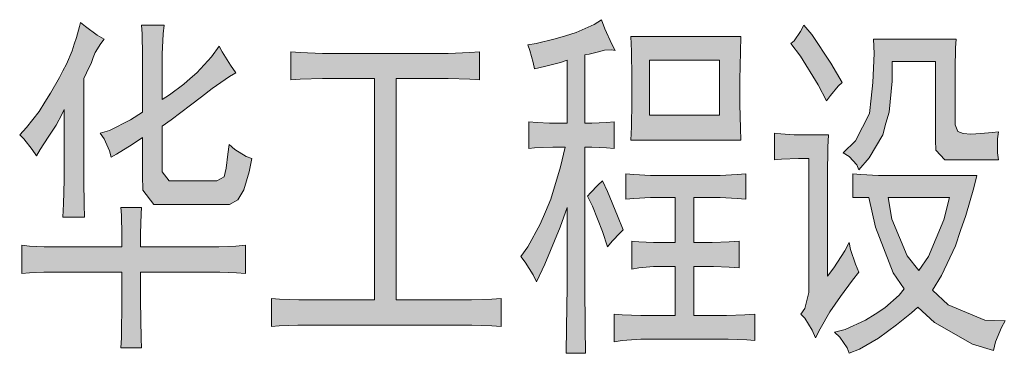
# Model space of a CAD drawing. Header units: millimetres. Extents: x 0 to 207, y 0 to 293.
# Drawn here: x 39.45 to 54.99, y 255.3 to 260.57 of the extents above; entities that cross this region are included whole.
import ezdxf

# ---------------------------------------------------------------- set-up
doc = ezdxf.new("R2010")
doc.units = ezdxf.units.MM

msp = doc.modelspace()

# ---------------------------------------------------------------- hatches: boundary and pattern name
h = msp.add_hatch(color=0)
h.dxf.hatch_style = 2
h.paths.add_polyline_path([(40.784639, 260.261806), (40.728194, 260.194778), (40.643528, 260.053667), (40.611778, 259.976056), (40.583556, 259.898444), (40.505944, 259.732639), (40.460083, 259.640917), (40.460083, 258.201583), (40.460083, 258.025194), (40.467139, 257.65125), (40.474194, 257.450167), (40.132, 257.450167), (40.142583, 257.661833), (40.149639, 258.035778), (40.149639, 258.201583), (40.149639, 259.154083), (40.117889, 259.076472), (40.026167, 258.907139), (39.962667, 258.811889), (39.899167, 258.716639), (39.775694, 258.522611), (39.715722, 258.423833), (39.645167, 258.522611), (39.514639, 258.691944), (39.451139, 258.755444), (39.5605, 258.868333), (39.758056, 259.122333), (39.84625, 259.266972), (39.934444, 259.411611), (40.079083, 259.658556), (40.132, 259.764389), (40.188444, 259.870222), (40.276639, 260.078361), (40.311917, 260.184194), (40.347194, 260.290028), (40.396583, 260.462889), (40.410694, 260.526389), (40.488306, 260.462889), (40.675278, 260.328833)])
h = msp.add_hatch(color=0)
h.dxf.hatch_style = 2
h.paths.add_polyline_path([(47.462722, 260.173611), (47.596778, 260.194778), (47.893111, 260.268861), (48.058917, 260.31825), (48.22825, 260.367639), (48.510472, 260.494639), (48.626889, 260.57225), (48.679806, 260.427611), (48.789167, 260.184194), (48.842083, 260.085417), (48.789167, 260.096), (48.676278, 260.088944), (48.616306, 260.074833), (48.559861, 260.057194), (48.432861, 260.028972), (48.362306, 260.018389), (48.362306, 258.935361), (48.471667, 258.935361), (48.7045, 258.945944), (48.827972, 258.956528), (48.827972, 258.536722), (48.7045, 258.547306), (48.471667, 258.557889), (48.362306, 258.557889), (48.362306, 256.610556), (48.362306, 256.367139), (48.369361, 255.710972), (48.376417, 255.30175), (48.0695, 255.30175), (48.076556, 255.710972), (48.083611, 256.353028), (48.083611, 256.585861), (48.083611, 257.605389), (47.97425, 257.294944), (47.734361, 256.709333), (47.603833, 256.430639), (47.547389, 256.543528), (47.423917, 256.741083), (47.353361, 256.829278), (47.462722, 256.9845), (47.65675, 257.340806), (47.741417, 257.538361), (47.826083, 257.739444), (47.981306, 258.247444), (48.051861, 258.557889), (47.857833, 258.557889), (47.572083, 258.547306), (47.480361, 258.536722), (47.480361, 258.956528), (47.610889, 258.945944), (47.804917, 258.935361), (47.864889, 258.935361), (48.083611, 258.935361), (48.083611, 259.930194), (47.981306, 259.898444), (47.727306, 259.831417), (47.572083, 259.796139), (47.547389, 259.898444), (47.494472, 260.085417)])
h = msp.add_hatch(color=0)
h.dxf.hatch_style = 2
h.paths.add_polyline_path([(41.730083, 260.484056), (41.712444, 260.35), (41.698333, 260.028972), (41.698333, 259.842), (41.698333, 259.309306), (41.81475, 259.386917), (42.037, 259.552722), (42.139306, 259.640917), (42.245139, 259.732639), (42.474444, 259.986639), (42.597917, 260.152444), (42.643778, 260.06425), (42.774306, 259.852583), (42.858972, 259.732639), (42.760194, 259.676194), (42.488556, 259.485694), (42.319222, 259.355167), (42.146361, 259.221111), (41.839444, 258.988278), (41.698333, 258.8895), (41.698333, 258.314472), (41.698333, 258.169833), (41.807694, 258.025194), (41.913528, 258.025194), (42.456806, 258.025194), (42.559111, 258.025194), (42.675528, 258.092222), (42.689639, 258.15925), (42.707278, 258.226278), (42.7355, 258.448528), (42.753139, 258.600222), (42.844861, 258.522611), (43.024778, 258.41325), (43.109444, 258.3815), (43.070639, 258.169833), (42.985972, 257.884083), (42.936583, 257.806472), (42.890722, 257.728861), (42.760194, 257.65125), (42.675528, 257.65125), (41.730083, 257.65125), (41.567806, 257.65125), (41.394944, 257.880556), (41.387889, 258.113389), (41.387889, 258.713111), (41.225611, 258.600222), (40.978667, 258.448528), (40.894, 258.402667), (40.869306, 258.501444), (40.784639, 258.691944), (40.721139, 258.780139), (40.869306, 258.822472), (41.200917, 258.988278), (41.387889, 259.11175), (41.387889, 259.796139), (41.387889, 260.007806), (41.380833, 260.35), (41.373778, 260.484056)])
h = msp.add_hatch(color=0)
h.dxf.hatch_style = 2
h.paths.add_polyline_path([(51.819528, 260.484056), (51.943, 260.339417), (52.242861, 259.884333), (52.422778, 259.577417), (52.359278, 259.520972), (52.235806, 259.376333), (52.175833, 259.288139), (52.041778, 259.542139), (51.763083, 259.997222), (51.614917, 260.194778), (51.664306, 260.240639), (51.763083, 260.385278)])
h = msp.add_hatch(color=0)
h.paths.add_polyline_path([(50.824694, 260.307667), (50.817639, 260.06425), (50.810583, 259.61975), (50.810583, 259.422194), (50.810583, 259.231694), (50.817639, 258.85775), (50.824694, 258.66725), (49.089028, 258.66725), (49.099611, 258.878917), (49.106667, 259.277556), (49.106667, 259.464528), (49.106667, 259.655028), (49.099611, 260.074833), (49.089028, 260.307667)])
h.paths.add_polyline_path([(50.486028, 259.065889), (50.486028, 259.930194), (49.385361, 259.930194), (49.385361, 259.065889)])
h = msp.add_hatch(color=0)
h.dxf.hatch_style = 2
h.paths.add_polyline_path([(54.172556, 258.356806), (54.042028, 258.356806), (53.900917, 258.512028), (53.893861, 258.66725), (53.893861, 259.909028), (53.213, 259.909028), (53.213, 259.598583), (53.163611, 259.11175), (53.110694, 258.935361), (53.061306, 258.755444), (52.849639, 258.392083), (52.687361, 258.201583), (52.655611, 258.279194), (52.532139, 258.41325), (52.436889, 258.469694), (52.630917, 258.656667), (52.853167, 259.090583), (52.881389, 259.334), (52.906083, 259.577417), (52.92725, 260.039556), (52.916667, 260.261806), (54.221944, 260.261806), (54.211361, 260.12775), (54.204306, 259.796139), (54.204306, 259.598583), (54.204306, 258.998861), (54.204306, 258.910667), (54.246639, 258.808361), (54.288972, 258.790722), (54.331306, 258.773083), (54.45125, 258.7625), (54.528861, 258.769556), (54.606472, 258.773083), (54.786389, 258.790722), (54.885167, 258.801306), (54.871056, 258.691944), (54.871056, 258.469694), (54.885167, 258.356806)])
h = msp.add_hatch(color=0)
h.dxf.hatch_style = 2
h.paths.add_polyline_path([(46.023389, 260.039556), (46.206833, 260.039556), (46.549028, 260.053667), (46.70425, 260.06425), (46.70425, 259.61975), (46.549028, 259.630333), (46.206833, 259.640917), (46.023389, 259.640917), (45.388389, 259.640917), (45.388389, 256.144889), (46.393806, 256.144889), (46.573722, 256.144889), (46.898278, 256.155472), (47.046444, 256.166056), (47.046444, 255.725083), (46.898278, 255.735667), (46.580778, 255.74625), (46.407917, 255.74625), (44.009028, 255.74625), (43.836167, 255.74625), (43.543361, 255.735667), (43.419889, 255.725083), (43.419889, 256.166056), (43.550417, 256.155472), (43.853806, 256.144889), (44.023139, 256.144889), (45.046194, 256.144889), (45.046194, 259.640917), (44.425306, 259.640917), (44.224222, 259.640917), (43.874972, 259.630333), (43.726806, 259.61975), (43.726806, 260.06425), (43.874972, 260.053667), (44.224222, 260.039556), (44.425306, 260.039556)])
h = msp.add_hatch(color=0)
h.dxf.hatch_style = 2
h.paths.add_polyline_path([(52.204056, 258.755444), (52.197, 258.557889), (52.189944, 258.113389), (52.189944, 257.869972), (52.189944, 256.522361), (52.29225, 256.652889), (52.461583, 256.921), (52.532139, 257.051528), (52.553306, 256.942167), (52.630917, 256.709333), (52.687361, 256.585861), (52.585056, 256.455333), (52.398083, 256.201333), (52.313417, 256.077861), (52.22875, 255.957917), (52.073528, 255.689806), (52.002972, 255.545167), (51.950056, 255.668639), (51.833639, 255.855611), (51.770139, 255.922639), (51.833639, 256.010833), (51.897139, 256.264833), (51.897139, 256.430639), (51.897139, 258.3815), (51.731333, 258.3815), (51.463222, 258.370917), (51.353861, 258.356806), (51.353861, 258.780139), (51.452639, 258.769556), (51.664306, 258.755444), (51.770139, 258.755444)])
h = msp.add_hatch(color=0)
h.dxf.hatch_style = 2
h.paths.add_polyline_path([(48.641, 258.025194), (48.718611, 257.859389), (48.880889, 257.471333), (48.965556, 257.252611), (48.919694, 257.20675), (48.796222, 257.072694), (48.718611, 256.9845), (48.641, 257.227917), (48.485778, 257.626556), (48.408167, 257.781778), (48.454028, 257.838222), (48.570444, 257.958167)])
h = msp.add_hatch(color=0)
h.dxf.hatch_style = 2
h.paths.add_polyline_path([(50.376667, 258.113389), (50.500139, 258.113389), (50.764722, 258.1275), (50.902306, 258.138083), (50.902306, 257.739444), (50.764722, 257.750028), (50.500139, 257.760611), (50.376667, 257.760611), (50.083861, 257.760611), (50.083861, 257.051528), (50.253194, 257.051528), (50.369611, 257.051528), (50.64125, 257.062111), (50.796472, 257.072694), (50.796472, 256.652889), (50.64125, 256.663472), (50.390778, 256.674056), (50.299056, 256.674056), (50.083861, 256.674056), (50.083861, 255.901472), (50.454278, 255.901472), (50.595389, 255.901472), (50.888194, 255.912056), (51.043417, 255.922639), (51.043417, 255.502833), (50.919944, 255.513417), (50.623611, 255.524), (50.454278, 255.524), (49.417111, 255.524), (49.24425, 255.524), (48.951444, 255.502833), (48.827972, 255.481667), (48.827972, 255.922639), (48.951444, 255.912056), (49.24425, 255.901472), (49.417111, 255.901472), (49.787528, 255.901472), (49.787528, 256.674056), (49.572333, 256.674056), (49.445333, 256.674056), (49.216028, 256.652889), (49.106667, 256.631722), (49.106667, 257.072694), (49.216028, 257.062111), (49.445333, 257.051528), (49.572333, 257.051528), (49.787528, 257.051528), (49.787528, 257.760611), (49.540583, 257.760611), (49.399472, 257.760611), (49.138417, 257.750028), (49.011417, 257.739444), (49.011417, 258.138083), (49.138417, 258.1275), (49.399472, 258.113389), (49.540583, 258.113389)])
h = msp.add_hatch(color=0)
h.paths.add_polyline_path([(52.592111, 258.138083), (52.715583, 258.1275), (52.994278, 258.113389), (53.1495, 258.113389), (54.5465, 258.113389), (54.500639, 257.915833), (54.370111, 257.478389), (54.288972, 257.242028), (54.207833, 257.002139), (53.989111, 256.532944), (53.848, 256.300111), (54.094944, 256.067278), (54.669972, 255.823861), (54.994528, 255.813278), (54.934556, 255.710972), (54.839306, 255.481667), (54.807556, 255.347611), (54.475944, 255.446389), (53.87975, 255.788583), (53.615167, 256.032), (53.516389, 255.943806), (53.2765, 255.749778), (53.135389, 255.647472), (52.994278, 255.541639), (52.694417, 255.368778), (52.532139, 255.30175), (52.500389, 255.389944), (52.383972, 255.559278), (52.299306, 255.636889), (52.468639, 255.679222), (52.789667, 255.823861), (52.941361, 255.922639), (53.093056, 256.021417), (53.322361, 256.2225), (53.399972, 256.321278), (53.227111, 256.575278), (52.948417, 257.294944), (52.842583, 257.760611), (52.592111, 257.760611)])
h.paths.add_polyline_path([(53.632806, 256.610556), (53.7845, 256.829278), (54.027917, 257.407833), (54.112583, 257.760611), (53.1495, 257.760611), (53.205944, 257.418417), (53.445833, 256.843389)])
h = msp.add_hatch(color=0)
h.dxf.hatch_style = 2
h.paths.add_polyline_path([(41.063333, 256.9845), (41.063333, 257.175), (41.056278, 257.485444), (41.045694, 257.605389), (41.373778, 257.605389), (41.366722, 257.506611), (41.356139, 257.196167), (41.356139, 256.9845), (42.474444, 256.9845), (42.590861, 256.9845), (42.858972, 256.995083), (43.014194, 257.009194), (43.014194, 256.564694), (42.869556, 256.575278), (42.604972, 256.585861), (42.488556, 256.585861), (41.356139, 256.585861), (41.356139, 256.134306), (41.366722, 255.534583), (41.373778, 255.389944), (41.045694, 255.389944), (41.056278, 255.545167), (41.063333, 256.144889), (41.063333, 256.585861), (39.930917, 256.585861), (39.832139, 256.585861), (39.606361, 256.575278), (39.482889, 256.564694), (39.482889, 257.009194), (39.606361, 256.995083), (39.839194, 256.9845), (39.948556, 256.9845)])

# ---------------------------------------------------------------- linework, layer by layer
at = {"color": 0, "lineweight": 0}
for points in [[(40.784639, 260.261806), (40.728194, 260.194778), (40.643528, 260.053667), (40.611778, 259.976056), (40.583556, 259.898444), (40.505944, 259.732639), (40.460083, 259.640917), (40.460083, 258.201583), (40.460083, 258.025194), (40.467139, 257.65125), (40.474194, 257.450167), (40.132, 257.450167), (40.142583, 257.661833), (40.149639, 258.035778), (40.149639, 258.201583), (40.149639, 259.154083), (40.117889, 259.076472), (40.026167, 258.907139), (39.962667, 258.811889), (39.899167, 258.716639), (39.775694, 258.522611), (39.715722, 258.423833), (39.645167, 258.522611), (39.514639, 258.691944), (39.451139, 258.755444), (39.5605, 258.868333), (39.758056, 259.122333), (39.84625, 259.266972), (39.934444, 259.411611), (40.079083, 259.658556), (40.132, 259.764389), (40.188444, 259.870222), (40.276639, 260.078361), (40.311917, 260.184194), (40.347194, 260.290028), (40.396583, 260.462889), (40.410694, 260.526389), (40.488306, 260.462889), (40.675278, 260.328833)], [(47.462722, 260.173611), (47.596778, 260.194778), (47.893111, 260.268861), (48.058917, 260.31825), (48.22825, 260.367639), (48.510472, 260.494639), (48.626889, 260.57225), (48.679806, 260.427611), (48.789167, 260.184194), (48.842083, 260.085417), (48.789167, 260.096), (48.676278, 260.088944), (48.616306, 260.074833), (48.559861, 260.057194), (48.432861, 260.028972), (48.362306, 260.018389), (48.362306, 258.935361), (48.471667, 258.935361), (48.7045, 258.945944), (48.827972, 258.956528), (48.827972, 258.536722), (48.7045, 258.547306), (48.471667, 258.557889), (48.362306, 258.557889), (48.362306, 256.610556), (48.362306, 256.367139), (48.369361, 255.710972), (48.376417, 255.30175), (48.0695, 255.30175), (48.076556, 255.710972), (48.083611, 256.353028), (48.083611, 256.585861), (48.083611, 257.605389), (47.97425, 257.294944), (47.734361, 256.709333), (47.603833, 256.430639), (47.547389, 256.543528), (47.423917, 256.741083), (47.353361, 256.829278), (47.462722, 256.9845), (47.65675, 257.340806), (47.741417, 257.538361), (47.826083, 257.739444), (47.981306, 258.247444), (48.051861, 258.557889), (47.857833, 258.557889), (47.572083, 258.547306), (47.480361, 258.536722), (47.480361, 258.956528), (47.610889, 258.945944), (47.804917, 258.935361), (47.864889, 258.935361), (48.083611, 258.935361), (48.083611, 259.930194), (47.981306, 259.898444), (47.727306, 259.831417), (47.572083, 259.796139), (47.547389, 259.898444), (47.494472, 260.085417)], [(41.730083, 260.484056), (41.712444, 260.35), (41.698333, 260.028972), (41.698333, 259.842), (41.698333, 259.309306), (41.81475, 259.386917), (42.037, 259.552722), (42.139306, 259.640917), (42.245139, 259.732639), (42.474444, 259.986639), (42.597917, 260.152444), (42.643778, 260.06425), (42.774306, 259.852583), (42.858972, 259.732639), (42.760194, 259.676194), (42.488556, 259.485694), (42.319222, 259.355167), (42.146361, 259.221111), (41.839444, 258.988278), (41.698333, 258.8895), (41.698333, 258.314472), (41.698333, 258.169833), (41.807694, 258.025194), (41.913528, 258.025194), (42.456806, 258.025194), (42.559111, 258.025194), (42.675528, 258.092222), (42.689639, 258.15925), (42.707278, 258.226278), (42.7355, 258.448528), (42.753139, 258.600222), (42.844861, 258.522611), (43.024778, 258.41325), (43.109444, 258.3815), (43.070639, 258.169833), (42.985972, 257.884083), (42.936583, 257.806472), (42.890722, 257.728861), (42.760194, 257.65125), (42.675528, 257.65125), (41.730083, 257.65125), (41.567806, 257.65125), (41.394944, 257.880556), (41.387889, 258.113389), (41.387889, 258.713111), (41.225611, 258.600222), (40.978667, 258.448528), (40.894, 258.402667), (40.869306, 258.501444), (40.784639, 258.691944), (40.721139, 258.780139), (40.869306, 258.822472), (41.200917, 258.988278), (41.387889, 259.11175), (41.387889, 259.796139), (41.387889, 260.007806), (41.380833, 260.35), (41.373778, 260.484056)], [(51.819528, 260.484056), (51.943, 260.339417), (52.242861, 259.884333), (52.422778, 259.577417), (52.359278, 259.520972), (52.235806, 259.376333), (52.175833, 259.288139), (52.041778, 259.542139), (51.763083, 259.997222), (51.614917, 260.194778), (51.664306, 260.240639), (51.763083, 260.385278)], [(50.824694, 260.307667), (50.817639, 260.06425), (50.810583, 259.61975), (50.810583, 259.422194), (50.810583, 259.231694), (50.817639, 258.85775), (50.824694, 258.66725), (49.089028, 258.66725), (49.099611, 258.878917), (49.106667, 259.277556), (49.106667, 259.464528), (49.106667, 259.655028), (49.099611, 260.074833), (49.089028, 260.307667)], [(54.172556, 258.356806), (54.042028, 258.356806), (53.900917, 258.512028), (53.893861, 258.66725), (53.893861, 259.909028), (53.213, 259.909028), (53.213, 259.598583), (53.163611, 259.11175), (53.110694, 258.935361), (53.061306, 258.755444), (52.849639, 258.392083), (52.687361, 258.201583), (52.655611, 258.279194), (52.532139, 258.41325), (52.436889, 258.469694), (52.630917, 258.656667), (52.853167, 259.090583), (52.881389, 259.334), (52.906083, 259.577417), (52.92725, 260.039556), (52.916667, 260.261806), (54.221944, 260.261806), (54.211361, 260.12775), (54.204306, 259.796139), (54.204306, 259.598583), (54.204306, 258.998861), (54.204306, 258.910667), (54.246639, 258.808361), (54.288972, 258.790722), (54.331306, 258.773083), (54.45125, 258.7625), (54.528861, 258.769556), (54.606472, 258.773083), (54.786389, 258.790722), (54.885167, 258.801306), (54.871056, 258.691944), (54.871056, 258.469694), (54.885167, 258.356806)], [(46.023389, 260.039556), (46.206833, 260.039556), (46.549028, 260.053667), (46.70425, 260.06425), (46.70425, 259.61975), (46.549028, 259.630333), (46.206833, 259.640917), (46.023389, 259.640917), (45.388389, 259.640917), (45.388389, 256.144889), (46.393806, 256.144889), (46.573722, 256.144889), (46.898278, 256.155472), (47.046444, 256.166056), (47.046444, 255.725083), (46.898278, 255.735667), (46.580778, 255.74625), (46.407917, 255.74625), (44.009028, 255.74625), (43.836167, 255.74625), (43.543361, 255.735667), (43.419889, 255.725083), (43.419889, 256.166056), (43.550417, 256.155472), (43.853806, 256.144889), (44.023139, 256.144889), (45.046194, 256.144889), (45.046194, 259.640917), (44.425306, 259.640917), (44.224222, 259.640917), (43.874972, 259.630333), (43.726806, 259.61975), (43.726806, 260.06425), (43.874972, 260.053667), (44.224222, 260.039556), (44.425306, 260.039556)], [(50.486028, 259.065889), (50.486028, 259.930194), (49.385361, 259.930194), (49.385361, 259.065889)], [(52.204056, 258.755444), (52.197, 258.557889), (52.189944, 258.113389), (52.189944, 257.869972), (52.189944, 256.522361), (52.29225, 256.652889), (52.461583, 256.921), (52.532139, 257.051528), (52.553306, 256.942167), (52.630917, 256.709333), (52.687361, 256.585861), (52.585056, 256.455333), (52.398083, 256.201333), (52.313417, 256.077861), (52.22875, 255.957917), (52.073528, 255.689806), (52.002972, 255.545167), (51.950056, 255.668639), (51.833639, 255.855611), (51.770139, 255.922639), (51.833639, 256.010833), (51.897139, 256.264833), (51.897139, 256.430639), (51.897139, 258.3815), (51.731333, 258.3815), (51.463222, 258.370917), (51.353861, 258.356806), (51.353861, 258.780139), (51.452639, 258.769556), (51.664306, 258.755444), (51.770139, 258.755444)], [(48.641, 258.025194), (48.718611, 257.859389), (48.880889, 257.471333), (48.965556, 257.252611), (48.919694, 257.20675), (48.796222, 257.072694), (48.718611, 256.9845), (48.641, 257.227917), (48.485778, 257.626556), (48.408167, 257.781778), (48.454028, 257.838222), (48.570444, 257.958167)], [(50.376667, 258.113389), (50.500139, 258.113389), (50.764722, 258.1275), (50.902306, 258.138083), (50.902306, 257.739444), (50.764722, 257.750028), (50.500139, 257.760611), (50.376667, 257.760611), (50.083861, 257.760611), (50.083861, 257.051528), (50.253194, 257.051528), (50.369611, 257.051528), (50.64125, 257.062111), (50.796472, 257.072694), (50.796472, 256.652889), (50.64125, 256.663472), (50.390778, 256.674056), (50.299056, 256.674056), (50.083861, 256.674056), (50.083861, 255.901472), (50.454278, 255.901472), (50.595389, 255.901472), (50.888194, 255.912056), (51.043417, 255.922639), (51.043417, 255.502833), (50.919944, 255.513417), (50.623611, 255.524), (50.454278, 255.524), (49.417111, 255.524), (49.24425, 255.524), (48.951444, 255.502833), (48.827972, 255.481667), (48.827972, 255.922639), (48.951444, 255.912056), (49.24425, 255.901472), (49.417111, 255.901472), (49.787528, 255.901472), (49.787528, 256.674056), (49.572333, 256.674056), (49.445333, 256.674056), (49.216028, 256.652889), (49.106667, 256.631722), (49.106667, 257.072694), (49.216028, 257.062111), (49.445333, 257.051528), (49.572333, 257.051528), (49.787528, 257.051528), (49.787528, 257.760611), (49.540583, 257.760611), (49.399472, 257.760611), (49.138417, 257.750028), (49.011417, 257.739444), (49.011417, 258.138083), (49.138417, 258.1275), (49.399472, 258.113389), (49.540583, 258.113389)], [(52.592111, 258.138083), (52.715583, 258.1275), (52.994278, 258.113389), (53.1495, 258.113389), (54.5465, 258.113389), (54.500639, 257.915833), (54.370111, 257.478389), (54.288972, 257.242028), (54.207833, 257.002139), (53.989111, 256.532944), (53.848, 256.300111), (54.094944, 256.067278), (54.669972, 255.823861), (54.994528, 255.813278), (54.934556, 255.710972), (54.839306, 255.481667), (54.807556, 255.347611), (54.475944, 255.446389), (53.87975, 255.788583), (53.615167, 256.032), (53.516389, 255.943806), (53.2765, 255.749778), (53.135389, 255.647472), (52.994278, 255.541639), (52.694417, 255.368778), (52.532139, 255.30175), (52.500389, 255.389944), (52.383972, 255.559278), (52.299306, 255.636889), (52.468639, 255.679222), (52.789667, 255.823861), (52.941361, 255.922639), (53.093056, 256.021417), (53.322361, 256.2225), (53.399972, 256.321278), (53.227111, 256.575278), (52.948417, 257.294944), (52.842583, 257.760611), (52.592111, 257.760611)], [(53.632806, 256.610556), (53.7845, 256.829278), (54.027917, 257.407833), (54.112583, 257.760611), (53.1495, 257.760611), (53.205944, 257.418417), (53.445833, 256.843389)], [(41.063333, 256.9845), (41.063333, 257.175), (41.056278, 257.485444), (41.045694, 257.605389), (41.373778, 257.605389), (41.366722, 257.506611), (41.356139, 257.196167), (41.356139, 256.9845), (42.474444, 256.9845), (42.590861, 256.9845), (42.858972, 256.995083), (43.014194, 257.009194), (43.014194, 256.564694), (42.869556, 256.575278), (42.604972, 256.585861), (42.488556, 256.585861), (41.356139, 256.585861), (41.356139, 256.134306), (41.366722, 255.534583), (41.373778, 255.389944), (41.045694, 255.389944), (41.056278, 255.545167), (41.063333, 256.144889), (41.063333, 256.585861), (39.930917, 256.585861), (39.832139, 256.585861), (39.606361, 256.575278), (39.482889, 256.564694), (39.482889, 257.009194), (39.606361, 256.995083), (39.839194, 256.9845), (39.948556, 256.9845)]]:
    msp.add_lwpolyline(points, close=True, dxfattribs=at)

doc.saveas('drawing.dxf')
